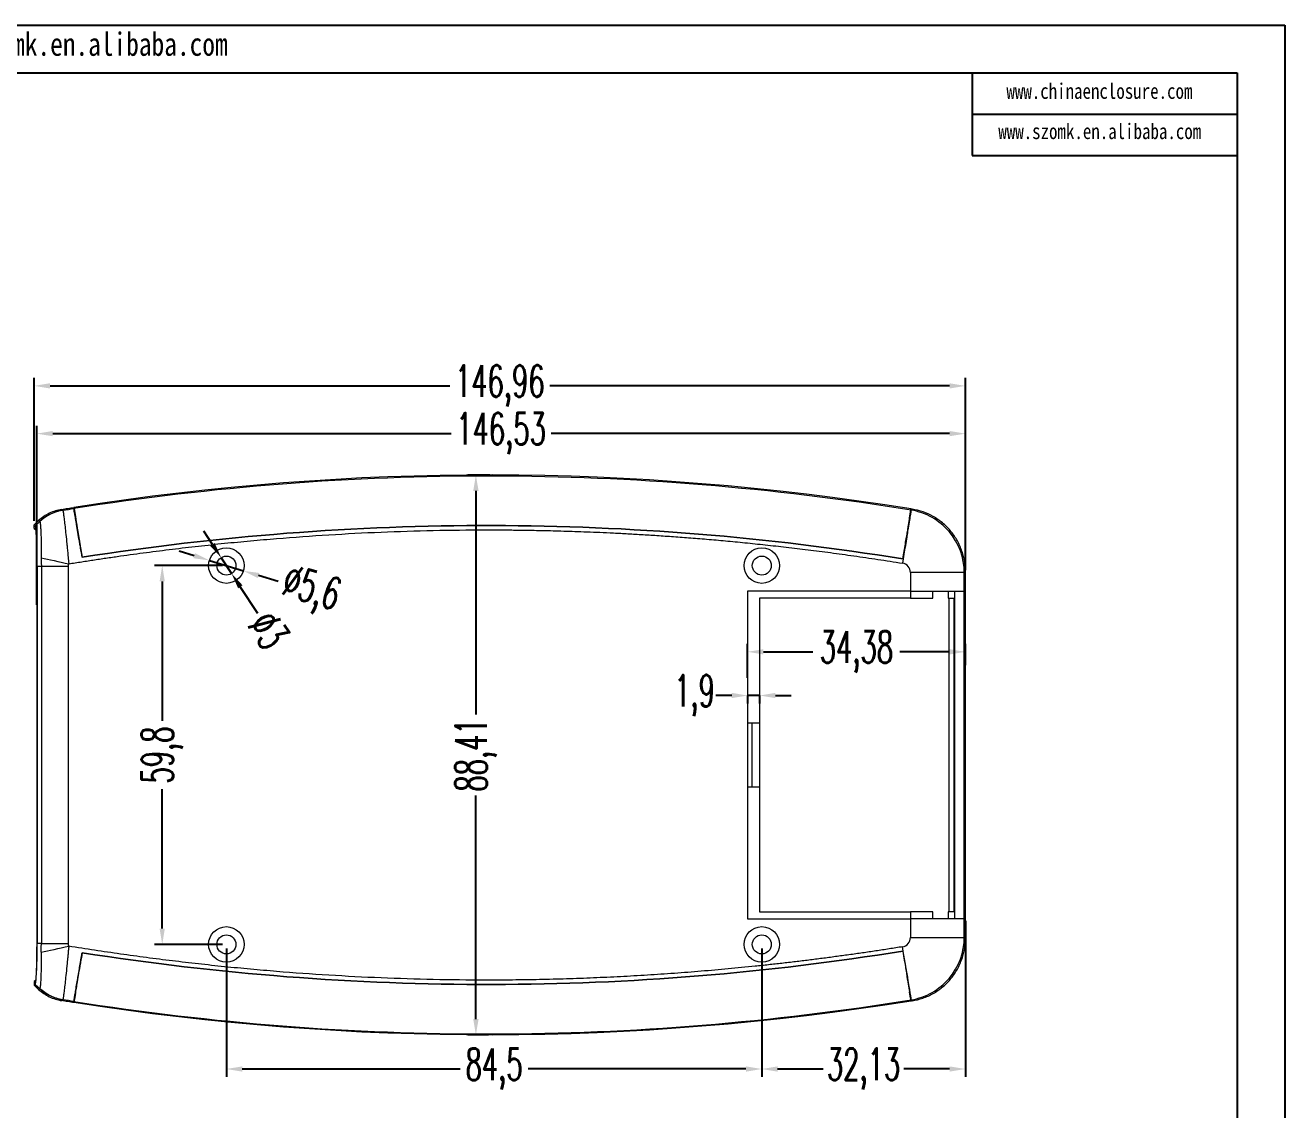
# Model space of a CAD drawing. Header units: inches. Extents: x 1568 to 2997, y 532 to 848.
# Drawn here: x 1816.2 to 2015, y 676.5 to 847.7 of the extents above; entities that cross this region are included whole.
import ezdxf

# ---------------------------------------------------------------- set-up
doc = ezdxf.new("R2010")
doc.units = ezdxf.units.IN
doc.layers.add('文字', color=81, linetype='Continuous')
doc.styles.add('SLDTEXTSTYLE2', font='TXT', dxfattribs={"width": 0.6, "bigfont": 'bigfont'})
doc.styles.add('宋体', font='', dxfattribs={"width": 0.8, "height": 3.5})
doc.styles.get('宋体').set_extended_font_data('SimSun')
doc.dimstyles.new('5', dxfattribs={"dimtxt": 5, "dimasz": 2.5, "dimexe": 1.25, "dimexo": 0.625, "dimtad": 0, "dimzin": 12, "dimtxsty": 'SLDTEXTSTYLE2', "dimcen": 2.5, "dimclrd": 3, "dimclre": 3, "dimclrt": 256, "dimadec": 0, "dimazin": 0, "dimtfac": 1, "dimtmove": 0, "dimatfit": 3, "dimfxl": 1, "dimarcsym": 0})

# ---------------------------------------------------------------- blocks, each defined once
blk = doc.blocks.new('*D133')
at = {"color": 3, "lineweight": -2}
for p, q in [((1817.65, 769.5), (1817.65, 792.04)), ((1964.61, 761.71), (1964.61, 792.04)), ((1820.15, 790.79), (1883.26, 790.79)), ((1962.11, 790.79), (1899.01, 790.79))]:
    blk.add_line(p, q, dxfattribs=at)
at = {"color": 3}
for points in [[(1820.15, 791.21), (1820.15, 790.38), (1817.65, 790.79)], [(1962.11, 791.21), (1962.11, 790.38), (1964.61, 790.79)]]:
    blk.add_solid(points, dxfattribs=at)
at = {"layer": 'Defpoints', "color": 0}
for p in [(1964.61, 790.79), (1817.65, 768.87), (1964.61, 761.09)]:
    blk.add_point(p, dxfattribs=at)
at = {"insert": (1891.13, 790.79), "char_height": 5, "attachment_point": 5, "style": 'SLDTEXTSTYLE2'}
blk.add_mtext('146,96', dxfattribs=at)
blk = doc.blocks.new('*D134')
at = {"color": 3, "lineweight": -2}
for p, q in [((1818.08, 756.23), (1818.08, 784.5)), ((1820.58, 783.25), (1883.47, 783.25)), ((1962.11, 783.25), (1899.22, 783.25)), ((1964.61, 761.71), (1964.61, 784.5))]:
    blk.add_line(p, q, dxfattribs=at)
at = {"color": 3}
for points in [[(1820.58, 783.67), (1820.58, 782.84), (1818.08, 783.25)], [(1962.11, 783.67), (1962.11, 782.84), (1964.61, 783.25)]]:
    blk.add_solid(points, dxfattribs=at)
at = {"layer": 'Defpoints', "color": 0}
for p in [(1964.61, 783.25), (1964.61, 761.09), (1818.08, 755.6)]:
    blk.add_point(p, dxfattribs=at)
at = {"insert": (1891.34, 783.25), "char_height": 5, "attachment_point": 5, "style": 'SLDTEXTSTYLE2'}
blk.add_mtext('146,53', dxfattribs=at)
blk = doc.blocks.new('*D135')
at = {"color": 3, "lineweight": -2}
for p, q in [((1930.23, 744.68), (1930.23, 750.06)), ((1964.61, 746.7), (1964.61, 750.06)), ((1932.73, 748.81), (1940.54, 748.81)), ((1962.11, 748.81), (1954.29, 748.81))]:
    blk.add_line(p, q, dxfattribs=at)
at = {"color": 3}
for points in [[(1932.73, 749.22), (1932.73, 748.39), (1930.23, 748.81)], [(1962.11, 749.22), (1962.11, 748.39), (1964.61, 748.81)]]:
    blk.add_solid(points, dxfattribs=at)
at = {"layer": 'Defpoints', "color": 0}
for p in [(1964.61, 748.81), (1964.61, 746.08), (1930.23, 744.06)]:
    blk.add_point(p, dxfattribs=at)
at = {"insert": (1947.42, 748.81), "char_height": 5, "attachment_point": 5, "style": 'SLDTEXTSTYLE2'}
blk.add_mtext('34,38', dxfattribs=at)
blk = doc.blocks.new('*D136')
at = {"color": 3, "lineweight": -2}
for p, q in [((1927.73, 741.91), (1925.23, 741.91)), ((1932.13, 741.91), (1930.23, 741.91)), ((1930.23, 741.89), (1930.23, 740.66)), ((1932.13, 741.89), (1932.13, 740.66)), ((1934.63, 741.91), (1937.13, 741.91))]:
    blk.add_line(p, q, dxfattribs=at)
at = {"color": 3}
for points in [[(1927.73, 742.33), (1927.73, 741.5), (1930.23, 741.91)], [(1934.63, 742.33), (1934.63, 741.5), (1932.13, 741.91)]]:
    blk.add_solid(points, dxfattribs=at)
at = {"layer": 'Defpoints', "color": 0}
for p in [(1930.23, 742.52), (1930.23, 741.91), (1932.13, 742.52)]:
    blk.add_point(p, dxfattribs=at)
at = {"insert": (1921.86, 741.91), "char_height": 5, "attachment_point": 5, "style": 'SLDTEXTSTYLE2'}
blk.add_mtext('1,9', dxfattribs=at)
blk = doc.blocks.new('*D138')
at = {"color": 3, "lineweight": -2}
for p, q in [((1889.57, 776.72), (1886.11, 776.72)), ((1887.36, 774.22), (1887.36, 738.89)), ((1887.36, 690.82), (1887.36, 726.14)), ((1889.37, 688.32), (1886.11, 688.32))]:
    blk.add_line(p, q, dxfattribs=at)
at = {"color": 3}
for points in [[(1886.94, 774.22), (1887.78, 774.22), (1887.36, 776.72)], [(1886.94, 690.82), (1887.78, 690.82), (1887.36, 688.32)]]:
    blk.add_solid(points, dxfattribs=at)
at = {"layer": 'Defpoints', "color": 0}
for p in [(1887.36, 776.72), (1890.2, 776.72), (1889.99, 688.32)]:
    blk.add_point(p, dxfattribs=at)
at = {"insert": (1887.36, 732.52), "char_height": 5, "attachment_point": 5, "rotation": 90, "style": 'SLDTEXTSTYLE2'}
blk.add_mtext('88,41', dxfattribs=at)
blk = doc.blocks.new('*D139')
at = {"color": 3, "lineweight": -2}
for p, q in [((1964.61, 706.35), (1964.61, 681.7)), ((1932.48, 701.99), (1932.48, 681.7)), ((1934.98, 682.95), (1942.17, 682.95)), ((1962.11, 682.95), (1954.92, 682.95))]:
    blk.add_line(p, q, dxfattribs=at)
at = {"color": 3}
for points in [[(1934.98, 683.36), (1934.98, 682.53), (1932.48, 682.95)], [(1962.11, 683.36), (1962.11, 682.53), (1964.61, 682.95)]]:
    blk.add_solid(points, dxfattribs=at)
at = {"layer": 'Defpoints', "color": 0}
for p in [(1964.61, 706.97), (1932.48, 702.62), (1932.48, 682.95)]:
    blk.add_point(p, dxfattribs=at)
at = {"insert": (1948.54, 682.95), "char_height": 5, "attachment_point": 5, "style": 'SLDTEXTSTYLE2'}
blk.add_mtext('32,13', dxfattribs=at)
blk = doc.blocks.new('*D140')
at = {"color": 3, "lineweight": -2}
for p, q in [((1847.98, 701.99), (1847.98, 681.7)), ((1932.48, 701.99), (1932.48, 681.7)), ((1850.48, 682.95), (1884.86, 682.95)), ((1929.98, 682.95), (1895.61, 682.95))]:
    blk.add_line(p, q, dxfattribs=at)
at = {"color": 3}
for points in [[(1850.48, 683.36), (1850.48, 682.53), (1847.98, 682.95)], [(1929.98, 683.36), (1929.98, 682.53), (1932.48, 682.95)]]:
    blk.add_solid(points, dxfattribs=at)
at = {"layer": 'Defpoints', "color": 0}
for p in [(1847.98, 702.62), (1932.48, 702.62), (1932.48, 682.95)]:
    blk.add_point(p, dxfattribs=at)
at = {"insert": (1890.23, 682.95), "char_height": 5, "attachment_point": 5, "style": 'SLDTEXTSTYLE2'}
blk.add_mtext('84,5', dxfattribs=at)
blk = doc.blocks.new('*D141')
at = {"color": 3, "lineweight": -2}
for p, q in [((1847.36, 762.42), (1836.61, 762.42)), ((1837.86, 759.92), (1837.86, 737.89)), ((1837.86, 705.12), (1837.86, 727.14)), ((1847.36, 702.62), (1836.61, 702.62))]:
    blk.add_line(p, q, dxfattribs=at)
at = {"color": 3}
for points in [[(1837.44, 759.92), (1838.27, 759.92), (1837.86, 762.42)], [(1837.44, 705.12), (1838.27, 705.12), (1837.86, 702.62)]]:
    blk.add_solid(points, dxfattribs=at)
at = {"layer": 'Defpoints', "color": 0}
for p in [(1837.86, 762.42), (1847.98, 762.42), (1847.98, 702.62)]:
    blk.add_point(p, dxfattribs=at)
at = {"insert": (1837.86, 732.52), "char_height": 5, "attachment_point": 5, "rotation": 90, "style": 'SLDTEXTSTYLE2'}
blk.add_mtext('59,8', dxfattribs=at)
blk = doc.blocks.new('*D142')
at = {"color": 3, "lineweight": -2}
for p, q in [((1842.92, 763.98), (1840.53, 764.72)), ((1845.3, 763.24), (1850.66, 761.59)), ((1856.14, 759.9), (1853.04, 760.86))]:
    blk.add_line(p, q, dxfattribs=at)
at = {"color": 3}
for points in [[(1843.04, 764.38), (1842.79, 763.58), (1845.3, 763.24)], [(1853.17, 761.26), (1852.92, 760.46), (1850.66, 761.59)]]:
    blk.add_solid(points, dxfattribs=at)
at = {"layer": 'Defpoints', "color": 0}
for p in [(1845.3, 763.24), (1850.66, 761.59)]:
    blk.add_point(p, dxfattribs=at)
at = {"insert": (1861.28, 758.32), "char_height": 5, "attachment_point": 5, "rotation": 342.864, "style": 'SLDTEXTSTYLE2'}
blk.add_mtext('∅5,6', dxfattribs=at)
blk = doc.blocks.new('*D143')
at = {"color": 3, "lineweight": -2}
for p, q in [((1845.78, 765.76), (1844.41, 767.85)), ((1847.16, 763.67), (1848.8, 761.17)), ((1852.97, 754.84), (1850.18, 759.08))]:
    blk.add_line(p, q, dxfattribs=at)
at = {"color": 3}
for points in [[(1846.13, 765.99), (1845.43, 765.53), (1847.16, 763.67)], [(1850.53, 759.31), (1849.83, 758.85), (1848.8, 761.17)]]:
    blk.add_solid(points, dxfattribs=at)
at = {"layer": 'Defpoints', "color": 0}
for p in [(1847.16, 763.67), (1848.8, 761.17)]:
    blk.add_point(p, dxfattribs=at)
at = {"insert": (1854.68, 752.23), "char_height": 5, "attachment_point": 5, "rotation": 303.3329, "style": 'SLDTEXTSTYLE2'}
blk.add_mtext('∅3', dxfattribs=at)

msp = doc.modelspace()

# ---------------------------------------------------------------- linework, layer by layer
for p, q in [((1568.157, 847.734), (2015.02, 847.734)), ((2015.02, 847.734), (2015.02, 531.77)), ((1579.72, 840.211), (2007.497, 840.211)), ((1965.703, 840.211), (1965.703, 827.15)), ((2007.497, 840.211), (2007.497, 539.293)), ((1965.703, 833.681), (2007.497, 833.681)), ((1965.703, 827.15), (2007.497, 827.15))]:
    msp.add_line(p, q)
at = {"color": 7, "linetype": 'Continuous', "lineweight": 15}
for p, q in [((1823.93, 771.604), (1824.013, 771.133)), ((1823.93, 771.428), (1823.93, 771.604)), ((1955.947, 770.885), (1956.025, 771.326)), ((1956.03, 771.356), (1956.03, 771.18)), ((1956.03, 771.356), (1956.03, 771.18)), ((1956.208, 771.327), (1956.031, 771.18)), ((1817.652, 768.872), (1818.349, 769.518)), ((1818.523, 769.371), (1817.826, 768.724)), ((1818.349, 769.518), (1818.523, 769.371)), ((1821.991, 771.295), (1822.163, 771.151)), ((1822.163, 771.151), (1822.168, 771.148)), ((1824.013, 771.133), (1824.017, 771.134)), ((1824.017, 771.134), (1824.191, 770.147)), ((1824.191, 770.147), (1824.191, 769.952)), ((1955.769, 769.899), (1955.943, 770.885)), ((1955.769, 769.704), (1955.769, 769.899)), ((1955.943, 770.885), (1955.947, 770.885)), ((1817.652, 768.282), (1817.652, 768.872)), ((1817.652, 768.282), (1817.805, 768.251)), ((1817.68, 768.254), (1817.652, 768.282)), ((1817.671, 768.246), (1817.68, 768.254)), ((1817.869, 768.048), (1817.671, 768.246)), ((1818.076, 761.985), (1818.076, 703.054)), ((1818.093, 762.297), (1818.093, 702.742)), ((1818.79, 762.297), (1818.093, 762.297)), ((1818.79, 762.297), (1818.79, 702.742)), ((1823.069, 702.742), (1823.069, 762.297)), ((1964.608, 761.464), (1964.435, 761.316)), ((1964.608, 703.575), (1964.608, 761.464)), ((1955.943, 761.316), (1955.943, 758.37)), ((1964.435, 761.316), (1955.943, 761.316)), ((1964.435, 703.723), (1964.435, 761.316)), ((1955.943, 758.37), (1930.23, 758.37)), ((1930.23, 758.37), (1930.23, 706.67)), ((1955.943, 758.37), (1964.428, 758.37)), ((1955.943, 758.37), (1955.943, 757.27)), ((1959.483, 757.27), (1959.483, 758.37)), ((1961.888, 758.37), (1961.888, 757.27)), ((1962.925, 706.67), (1962.925, 758.37)), ((1964.428, 758.37), (1964.428, 706.67)), ((1932.13, 757.27), (1932.13, 737.52)), ((1955.943, 757.27), (1932.13, 757.27)), ((1955.943, 757.27), (1959.483, 757.27)), ((1961.888, 757.27), (1962.78, 757.27)), ((1961.983, 757.27), (1961.983, 707.77)), ((1962.78, 757.27), (1962.78, 707.77)), ((1932.13, 737.52), (1930.23, 737.52)), ((1930.955, 727.52), (1930.955, 737.52)), ((1932.13, 737.52), (1932.13, 727.52)), ((1930.23, 727.52), (1932.13, 727.52)), ((1932.13, 727.52), (1932.13, 707.77)), ((1932.13, 707.77), (1955.943, 707.77)), ((1955.943, 707.77), (1955.943, 706.67)), ((1959.483, 707.77), (1955.943, 707.77)), ((1959.483, 706.67), (1959.483, 707.77)), ((1962.78, 707.77), (1961.888, 707.77)), ((1961.888, 707.77), (1961.888, 706.67)), ((1930.23, 706.67), (1955.943, 706.67)), ((1955.943, 706.67), (1955.943, 703.723)), ((1964.428, 706.67), (1955.943, 706.67)), ((1955.943, 703.723), (1964.435, 703.723)), ((1964.435, 703.723), (1964.608, 703.575)), ((1818.79, 702.742), (1818.093, 702.742)), ((1817.805, 696.788), (1817.652, 696.757)), ((1817.652, 696.757), (1817.68, 696.785)), ((1817.652, 696.757), (1817.652, 696.167)), ((1818.349, 695.521), (1817.652, 696.167)), ((1817.671, 696.793), (1817.872, 696.995)), ((1817.68, 696.785), (1817.671, 696.793)), ((1817.826, 696.315), (1818.523, 695.668)), ((1818.523, 695.668), (1818.349, 695.521)), ((1821.991, 693.744), (1822.163, 693.888)), ((1824.013, 693.906), (1824.017, 693.905)), ((1824.191, 694.892), (1824.017, 693.905)), ((1824.191, 694.892), (1824.191, 695.087)), ((1955.769, 695.335), (1955.769, 695.14)), ((1955.943, 694.154), (1955.769, 695.14)), ((1955.943, 694.154), (1955.947, 694.154)), ((1955.947, 694.154), (1956.025, 693.713)), ((1956.03, 693.683), (1956.03, 693.859)), ((1956.03, 693.683), (1956.03, 693.859)), ((1956.031, 693.859), (1956.208, 693.712)), ((1823.93, 693.611), (1823.93, 693.435))]:
    msp.add_line(p, q, dxfattribs=at)
at = {"color": 7, "linetype": 'Continuous', "lineweight": 15, "flags": 128}
for points in [[(1817.826, 768.724), (1817.76, 768.781), (1817.706, 768.826), (1817.652, 768.872)], [(1955.536, 768.1), (1955.443, 767.525), (1955.345, 766.916), (1955.242, 766.276), (1955.135, 765.611), (1955.025, 764.926), (1954.912, 764.224), (1954.798, 763.513), (1954.682, 762.796)], [(1818.755, 763.669), (1819.225, 763.564), (1819.724, 763.453), (1820.248, 763.336), (1820.794, 763.214), (1821.356, 763.088), (1821.932, 762.96), (1822.516, 762.829), (1823.105, 762.698)], [(1818.755, 701.37), (1819.225, 701.475), (1819.724, 701.586), (1820.248, 701.703), (1820.794, 701.825), (1821.356, 701.951), (1821.932, 702.079), (1822.516, 702.21), (1823.105, 702.341)], [(1955.536, 696.939), (1955.443, 697.514), (1955.345, 698.123), (1955.242, 698.763), (1955.135, 699.428), (1955.025, 700.113), (1954.912, 700.815), (1954.798, 701.526), (1954.682, 702.243)], [(1817.652, 696.167), (1817.719, 696.224), (1817.772, 696.269), (1817.826, 696.315)]]:
    msp.add_lwpolyline(points, dxfattribs=at)
at = {"color": 7, "linetype": 'Continuous', "lineweight": 15}
for centre, radius in [((1847.98, 762.42), 2.8), ((1847.98, 762.42), 1.5), ((1932.48, 762.42), 2.8), ((1932.48, 762.42), 1.5), ((1847.98, 702.62), 2.8), ((1847.98, 702.62), 1.5), ((1932.48, 702.62), 2.8), ((1932.48, 702.62), 1.5)]:
    msp.add_circle(centre, radius, dxfattribs=at)
for centre, start, end in [((1823.306, 764.257), 99.37868, 133.10487), ((1823.306, 700.782), 226.89513, 260.62132)]:
    msp.add_arc(centre, 6.985, start, end, dxfattribs=at)
for points in [[(1956.03, 771.356), (1912.024, 778.43), (1867.99, 778.513), (1823.93, 771.604)], [(1822.168, 771.148), (1822.755, 771.243), (1823.342, 771.336), (1823.93, 771.428)], [(1956.03, 771.356), (1956.089, 771.346), (1956.149, 771.337), (1956.208, 771.327)], [(1818.533, 769.356), (1818.53, 769.362), (1818.525, 769.368), (1818.523, 769.371)], [(1818.523, 695.668), (1818.525, 695.671), (1818.53, 695.677), (1818.533, 695.683)], [(1822.163, 693.888), (1822.164, 693.889), (1822.165, 693.89), (1822.168, 693.891)], [(1823.93, 693.611), (1823.342, 693.703), (1822.755, 693.796), (1822.168, 693.891)], [(1956.03, 693.683), (1912.024, 686.609), (1867.99, 686.526), (1823.93, 693.435)], [(1956.208, 693.712), (1956.149, 693.702), (1956.089, 693.693), (1956.03, 693.683)]]:
    msp.add_open_spline(points, degree=3, dxfattribs=at)
for points, knots in [([(1956.03, 771.18), (1934.178, 774.694), (1912.06, 776.51), (1867.889, 776.591), (1845.728, 774.847), (1823.93, 771.428)], [0, 0, 0, 0, 0.5, 0.5, 1, 1, 1, 1]), ([(1821.991, 771.295), (1822.315, 771.347), (1822.961, 771.451), (1823.607, 771.553), (1823.93, 771.604)], [0, 0, 0, 0, 0.5000925, 1, 1, 1, 1]), ([(1825.224, 763.731), (1825.135, 764.239), (1825.048, 764.735), (1824.922, 765.462), (1824.88, 765.702), (1824.798, 766.175), (1824.757, 766.411), (1824.638, 767.098), (1824.564, 767.531), (1824.46, 768.144), (1824.426, 768.342), (1824.361, 768.725), (1824.33, 768.91), (1824.241, 769.437), (1824.189, 769.752), (1824.097, 770.31), (1824.057, 770.554), (1823.994, 770.953), (1823.971, 771.109), (1823.938, 771.336), (1823.93, 771.406), (1823.93, 771.428)], [0, 0, 0, 0, 0.125, 0.125, 0.1875, 0.1875, 0.25, 0.25, 0.375, 0.375, 0.4375, 0.4375, 0.5, 0.5, 0.625, 0.625, 0.75, 0.75, 0.875, 0.875, 1, 1, 1, 1]), ([(1964.608, 761.464), (1964.608, 762.057), (1964.556, 762.64), (1964.403, 763.504), (1964.339, 763.789), (1964.186, 764.356), (1964.096, 764.638), (1963.79, 765.47), (1963.539, 766), (1963.097, 766.757), (1962.938, 767.003), (1962.598, 767.483), (1962.416, 767.717), (1961.842, 768.391), (1961.425, 768.801), (1960.748, 769.359), (1960.514, 769.535), (1960.028, 769.869), (1959.776, 770.026), (1959.006, 770.459), (1958.473, 770.699), (1957.368, 771.086), (1956.793, 771.233), (1956.208, 771.327)], [0, 0, 0, 0, 0.125, 0.125, 0.1875, 0.1875, 0.25, 0.25, 0.375, 0.375, 0.4375, 0.4375, 0.5, 0.5, 0.625, 0.625, 0.6875, 0.6875, 0.75, 0.75, 0.875, 0.875, 1, 1, 1, 1]), ([(1821.991, 771.295), (1821.312, 771.186), (1820.662, 770.98), (1819.425, 770.378), (1818.854, 769.987), (1818.349, 769.518)], [0, 0, 0, 0, 0.5, 0.5, 1, 1, 1, 1]), ([(1822.163, 771.151), (1822.075, 771.136), (1821.898, 771.105), (1821.635, 771.046), (1821.373, 770.977), (1821.112, 770.897), (1820.853, 770.807), (1820.598, 770.706), (1820.345, 770.596), (1820.097, 770.475), (1819.854, 770.344), (1819.616, 770.204), (1819.383, 770.054), (1819.157, 769.896), (1818.938, 769.729), (1818.726, 769.555), (1818.591, 769.432), (1818.523, 769.371)], [0, 0, 0, 0, 0.0652378, 0.1308919, 0.196917, 0.263266, 0.3298903, 0.3967403, 0.463765, 0.5309128, 0.5981316, 0.6653688, 0.7325719, 0.7996882, 0.8666658, 0.9334533, 1, 1, 1, 1]), ([(1818.533, 769.356), (1818.537, 769.35), (1818.545, 769.336), (1818.556, 769.303), (1818.568, 769.262), (1818.579, 769.211), (1818.59, 769.15), (1818.6, 769.081), (1818.611, 769.003), (1818.621, 768.915), (1818.631, 768.82), (1818.64, 768.716), (1818.65, 768.603), (1818.658, 768.482), (1818.667, 768.354), (1818.675, 768.217), (1818.683, 768.073), (1818.691, 767.922), (1818.698, 767.763), (1818.713, 767.401), (1818.731, 766.78), (1818.743, 766.015), (1818.749, 765.407), (1818.752, 764.987), (1818.754, 764.556), (1818.755, 764.117), (1818.755, 763.818), (1818.755, 763.669)], [0, 0, 0, 0, 0.0279778, 0.0559203, 0.083833, 0.1117204, 0.1395859, 0.1674318, 0.1952595, 0.2230698, 0.2508629, 0.2786387, 0.3063968, 0.3341367, 0.3618579, 0.3895603, 0.417244, 0.4449098, 0.4725591, 0.5001941, 0.6254817, 0.7496036, 0.7996944, 0.8497484, 0.8997974, 0.9498713, 1, 1, 1, 1]), ([(1822.168, 771.148), (1822.17, 771.143), (1822.174, 771.133), (1822.182, 771.106), (1822.191, 771.068), (1822.2, 771.021), (1822.211, 770.963), (1822.223, 770.894), (1822.235, 770.816), (1822.249, 770.728), (1822.263, 770.631), (1822.278, 770.524), (1822.317, 770.235), (1822.391, 769.65), (1822.513, 768.606), (1822.651, 767.335), (1822.762, 766.269), (1822.838, 765.511), (1822.875, 765.133), (1822.916, 764.715), (1822.96, 764.258), (1823.006, 763.766), (1823.056, 763.242), (1823.088, 762.882), (1823.105, 762.698)], [0, 0, 0, 0, 0.0226041, 0.045295, 0.0680566, 0.0908725, 0.1137259, 0.1365999, 0.1594776, 0.1823416, 0.2051748, 0.2279602, 0.2506807, 0.3741209, 0.5000322, 0.6200326, 0.7493499, 0.7772717, 0.8080839, 0.8416567, 0.8778335, 0.9164297, 0.9572321, 1, 1, 1, 1]), ([(1823.947, 771.284), (1823.948, 771.273), (1823.955, 771.206), (1824.009, 770.858), (1824.109, 770.235), (1824.248, 769.392), (1824.421, 768.371), (1824.621, 767.201), (1824.843, 765.912), (1825.048, 764.737), (1825.177, 764.001), (1825.224, 763.731)], [0, 0, 0, 0, 0.0270802, 0.155498, 0.2839157, 0.4123337, 0.5407515, 0.6691692, 0.7976027, 0.9260365, 1, 1, 1, 1]), ([(1824.191, 769.952), (1824.191, 769.934), (1824.197, 769.879), (1824.223, 769.698), (1824.242, 769.571), (1824.293, 769.248), (1824.324, 769.055), (1824.38, 768.719), (1824.399, 768.599), (1824.442, 768.344), (1824.465, 768.208), (1824.536, 767.783), (1824.588, 767.476), (1824.672, 766.982), (1824.701, 766.811), (1824.762, 766.458), (1824.793, 766.276), (1824.889, 765.723), (1824.955, 765.341), (1825.092, 764.554), (1825.163, 764.145), (1825.236, 763.733)], [0, 0, 0, 0, 0.125, 0.125, 0.25, 0.25, 0.375, 0.375, 0.4375, 0.4375, 0.5, 0.5, 0.625, 0.625, 0.6875, 0.6875, 0.75, 0.75, 0.875, 0.875, 1, 1, 1, 1]), ([(1954.725, 763.485), (1954.797, 763.897), (1954.867, 764.299), (1955.004, 765.085), (1955.071, 765.471), (1955.199, 766.213), (1955.259, 766.563), (1955.343, 767.057), (1955.37, 767.217), (1955.423, 767.525), (1955.448, 767.675), (1955.519, 768.1), (1955.562, 768.354), (1955.617, 768.691), (1955.634, 768.796), (1955.665, 768.99), (1955.68, 769.08), (1955.718, 769.321), (1955.737, 769.447), (1955.763, 769.629), (1955.769, 769.686), (1955.769, 769.704)], [0, 0, 0, 0, 0.125, 0.125, 0.25, 0.25, 0.375, 0.375, 0.4375, 0.4375, 0.5, 0.5, 0.625, 0.625, 0.6875, 0.6875, 0.75, 0.75, 0.875, 0.875, 1, 1, 1, 1]), ([(1956.03, 771.18), (1956.03, 771.153), (1956.019, 771.065), (1955.987, 770.843), (1955.973, 770.755), (1955.941, 770.547), (1955.922, 770.427), (1955.859, 770.031), (1955.807, 769.716), (1955.715, 769.164), (1955.682, 768.966), (1955.612, 768.549), (1955.575, 768.33), (1955.536, 768.1)], [0, 0, 0, 0, 0.25, 0.25, 0.375, 0.375, 0.5, 0.5, 0.75, 0.75, 0.875, 0.875, 1, 1, 1, 1]), ([(1955.536, 768.1), (1955.614, 768.56), (1955.683, 768.972), (1955.775, 769.522), (1955.803, 769.694), (1955.856, 770.014), (1955.879, 770.161), (1955.943, 770.557), (1955.975, 770.764), (1956.008, 770.989), (1956.016, 771.049), (1956.027, 771.138), (1956.03, 771.167), (1956.03, 771.18)], [0, 0, 0, 0, 0.25, 0.25, 0.375, 0.375, 0.5, 0.5, 0.75, 0.75, 0.875, 0.875, 1, 1, 1, 1]), ([(1964.435, 761.316), (1964.432, 763.672), (1963.576, 765.994), (1960.514, 769.588), (1958.37, 770.8), (1956.031, 771.18)], [0, 0, 0, 0, 0.5, 0.5, 1, 1, 1, 1]), ([(1817.805, 768.251), (1817.841, 768.244), (1817.876, 768.076), (1817.942, 767.441), (1817.972, 766.976), (1818.022, 765.817), (1818.042, 765.125), (1818.069, 763.616), (1818.076, 762.801), (1818.076, 761.985)], [0, 0, 0, 0, 0.25, 0.25, 0.5, 0.5, 0.75, 0.75, 1, 1, 1, 1]), ([(1818.093, 762.297), (1818.093, 762.71), (1818.091, 763.116), (1818.085, 763.914), (1818.08, 764.31), (1818.067, 765.074), (1818.059, 765.436), (1818.04, 766.122), (1818.029, 766.451), (1818.004, 767.044), (1817.991, 767.311), (1817.962, 767.787), (1817.946, 767.995), (1817.914, 768.331), (1817.897, 768.464), (1817.862, 768.653), (1817.844, 768.709), (1817.826, 768.724)], [0, 0, 0, 0, 0.125, 0.125, 0.25, 0.25, 0.375, 0.375, 0.5, 0.5, 0.625, 0.625, 0.75, 0.75, 0.875, 0.875, 1, 1, 1, 1]), ([(1823.105, 762.698), (1823.784, 762.807), (1825.143, 763.025), (1827.183, 763.34), (1829.224, 763.645), (1831.268, 763.94), (1833.313, 764.226), (1835.36, 764.501), (1837.409, 764.766), (1839.46, 765.021), (1841.511, 765.266), (1843.565, 765.501), (1845.619, 765.725), (1847.675, 765.94), (1849.732, 766.144), (1851.79, 766.338), (1853.849, 766.522), (1857.965, 766.869), (1864.144, 767.313), (1872.39, 767.738), (1880.639, 767.997), (1886.16, 768.057), (1888.991, 768.059), (1889.173, 768.059), (1889.477, 768.059), (1889.902, 768.059), (1890.448, 768.057), (1891.115, 768.055), (1891.903, 768.05), (1892.812, 768.044), (1893.843, 768.033), (1894.994, 768.018), (1896.267, 767.998), (1897.661, 767.972), (1899.176, 767.938), (1900.812, 767.894), (1902.57, 767.84), (1904.448, 767.774), (1906.447, 767.695), (1908.567, 767.599), (1910.808, 767.487), (1913.169, 767.355), (1915.651, 767.201), (1918.253, 767.024), (1920.976, 766.821), (1923.818, 766.59), (1926.779, 766.328), (1929.86, 766.032), (1933.06, 765.701), (1936.378, 765.331), (1939.813, 764.919), (1943.367, 764.463), (1947.036, 763.958), (1950.823, 763.406), (1953.382, 763.001), (1954.682, 762.796)], [0, 0, 0, 0, 0.0156153, 0.0312342, 0.0468565, 0.0624818, 0.0781101, 0.0937409, 0.1093742, 0.1250095, 0.1406468, 0.1562858, 0.1719261, 0.1875677, 0.2032102, 0.2188535, 0.2344972, 0.2501412, 0.312638, 0.3751209, 0.4375761, 0.4999903, 0.5004552, 0.5018366, 0.5041346, 0.5073492, 0.5114803, 0.5165282, 0.5224929, 0.5293744, 0.537173, 0.5458886, 0.5555216, 0.5660719, 0.5775399, 0.5899256, 0.6032294, 0.6174513, 0.6325918, 0.648651, 0.6656292, 0.6835267, 0.7023437, 0.7220807, 0.742738, 0.7643158, 0.7868145, 0.8102345, 0.8345762, 0.8598398, 0.8860258, 0.9131344, 0.9411661, 0.9701212, 1, 1, 1, 1]), ([(1954.736, 763.483), (1944.035, 765.203), (1933.268, 766.511), (1911.665, 768.273), (1900.828, 768.727), (1879.152, 768.768), (1868.313, 768.355), (1846.704, 766.676), (1835.932, 765.409), (1825.224, 763.731)], [0, 0, 0, 0, 0.25, 0.25, 0.5, 0.5, 0.75, 0.75, 1, 1, 1, 1]), ([(1825.224, 763.731), (1835.932, 765.409), (1846.704, 766.676), (1868.313, 768.355), (1879.152, 768.768), (1900.828, 768.727), (1911.666, 768.273), (1933.268, 766.511), (1944.035, 765.203), (1954.736, 763.483)], [0, 0, 0, 0, 0.25, 0.25, 0.5, 0.5, 0.75, 0.75, 1, 1, 1, 1]), ([(1955.536, 768.1), (1955.424, 767.442), (1955.3, 766.721), (1955.097, 765.546), (1955.026, 765.141), (1954.883, 764.322), (1954.81, 763.906), (1954.736, 763.483)], [0, 0, 0, 0, 0.5, 0.5, 0.75, 0.75, 1, 1, 1, 1]), ([(1818.755, 763.669), (1818.754, 763.448), (1818.756, 763.221), (1818.765, 762.871), (1818.769, 762.754), (1818.776, 762.578), (1818.779, 762.52), (1818.784, 762.401), (1818.788, 762.325), (1818.79, 762.297)], [0, 0, 0, 0, 0.5, 0.5, 0.75, 0.75, 0.875, 0.875, 1, 1, 1, 1]), ([(1823.069, 762.297), (1823.069, 762.297), (1822.668, 762.296), (1821.9, 762.294), (1820.969, 762.296), (1820.326, 762.29), (1819.979, 762.285), (1819.681, 762.281), (1819.393, 762.28), (1819.071, 762.284), (1818.879, 762.293), (1818.79, 762.297)], [0, 0, 0, 0, 0.0000807, 0.2612876, 0.499571, 0.624551, 0.7102244, 0.7495486, 0.8436734, 0.9271489, 1, 1, 1, 1]), ([(1823.069, 762.297), (1823.069, 762.331), (1823.069, 762.398), (1823.075, 762.499), (1823.086, 762.599), (1823.099, 762.665), (1823.105, 762.698)], [0, 0, 0, 0, 0.24997, 0.5003324, 0.7487963, 1, 1, 1, 1]), ([(1955.943, 761.316), (1955.943, 761.67), (1955.815, 762.019), (1955.356, 762.558), (1955.034, 762.739), (1954.682, 762.796)], [0, 0, 0, 0, 0.5, 0.5, 1, 1, 1, 1]), ([(1954.682, 702.243), (1955.034, 702.3), (1955.356, 702.481), (1955.815, 703.02), (1955.943, 703.369), (1955.943, 703.723)], [0, 0, 0, 0, 0.5, 0.5, 1, 1, 1, 1]), ([(1956.031, 693.859), (1958.37, 694.239), (1960.514, 695.451), (1963.576, 699.045), (1964.432, 701.367), (1964.435, 703.723)], [0, 0, 0, 0, 0.5, 0.5, 1, 1, 1, 1]), ([(1818.076, 703.054), (1818.076, 702.238), (1818.069, 701.423), (1818.042, 699.914), (1818.022, 699.222), (1817.972, 698.063), (1817.942, 697.598), (1817.876, 696.963), (1817.841, 696.795), (1817.805, 696.788)], [0, 0, 0, 0, 0.25, 0.25, 0.5, 0.5, 0.75, 0.75, 1, 1, 1, 1]), ([(1817.826, 696.315), (1817.844, 696.33), (1817.862, 696.386), (1817.897, 696.576), (1817.914, 696.708), (1817.946, 697.044), (1817.962, 697.252), (1817.991, 697.728), (1818.004, 697.995), (1818.029, 698.588), (1818.04, 698.917), (1818.059, 699.603), (1818.067, 699.965), (1818.08, 700.729), (1818.085, 701.125), (1818.091, 701.923), (1818.093, 702.329), (1818.093, 702.742)], [0, 0, 0, 0, 0.125, 0.125, 0.25, 0.25, 0.375, 0.375, 0.5, 0.5, 0.625, 0.625, 0.75, 0.75, 0.875, 0.875, 1, 1, 1, 1]), ([(1818.755, 701.37), (1818.755, 701.446), (1818.755, 701.597), (1818.757, 701.825), (1818.763, 702.092), (1818.771, 702.328), (1818.78, 702.558), (1818.786, 702.673), (1818.79, 702.742)], [0, 0, 0, 0, 0.1673027, 0.3338903, 0.4999975, 0.7500841, 0.8500817, 1, 1, 1, 1]), ([(1818.79, 702.742), (1818.856, 702.745), (1818.994, 702.752), (1819.22, 702.757), (1819.476, 702.759), (1819.711, 702.757), (1819.979, 702.754), (1820.326, 702.749), (1820.851, 702.744), (1821.513, 702.745), (1822.27, 702.744), (1822.797, 702.742), (1823.069, 702.742), (1823.069, 702.742)], [0, 0, 0, 0, 0.05363, 0.1132336, 0.178823, 0.2504073, 0.2897034, 0.3753751, 0.5003254, 0.6565233, 0.8230552, 0.9999193, 1, 1, 1, 1]), ([(1823.105, 702.341), (1823.096, 702.241), (1823.078, 702.043), (1823.051, 701.75), (1823.024, 701.465), (1822.998, 701.188), (1822.973, 700.922), (1822.948, 700.665), (1822.925, 700.419), (1822.902, 700.184), (1822.88, 699.961), (1822.859, 699.749), (1822.84, 699.548), (1822.821, 699.36), (1822.757, 698.72), (1822.651, 697.704), (1822.513, 696.433), (1822.391, 695.389), (1822.312, 694.763), (1822.265, 694.422), (1822.239, 694.247), (1822.216, 694.105), (1822.197, 693.998), (1822.18, 693.923), (1822.172, 693.901), (1822.168, 693.891)], [0, 0, 0, 0, 0.02326, 0.0459844, 0.0681327, 0.0896667, 0.1105504, 0.1307502, 0.1502349, 0.1689755, 0.1869458, 0.2041216, 0.2204811, 0.2360048, 0.2506751, 0.3799897, 0.4999945, 0.6259031, 0.7493476, 0.7910464, 0.8329159, 0.8748508, 0.9167456, 0.9584958, 1, 1, 1, 1]), ([(1823.105, 702.341), (1823.098, 702.374), (1823.085, 702.44), (1823.071, 702.574), (1823.07, 702.674), (1823.069, 702.742)], [0, 0, 0, 0, 0.2512509, 0.4997851, 1, 1, 1, 1]), ([(1954.682, 702.243), (1953.98, 702.131), (1952.575, 701.907), (1950.465, 701.585), (1948.354, 701.273), (1946.241, 700.972), (1944.127, 700.682), (1942.012, 700.402), (1939.896, 700.133), (1937.779, 699.876), (1935.66, 699.629), (1933.54, 699.393), (1931.42, 699.168), (1929.298, 698.953), (1927.176, 698.75), (1925.053, 698.558), (1922.929, 698.376), (1920.804, 698.206), (1918.679, 698.047), (1916.553, 697.898), (1914.427, 697.761), (1912.3, 697.635), (1910.172, 697.519), (1908.045, 697.415), (1905.917, 697.322), (1903.789, 697.24), (1901.66, 697.169), (1899.532, 697.11), (1897.403, 697.061), (1895.274, 697.023), (1893.146, 696.997), (1891.017, 696.982), (1886.849, 696.974), (1880.639, 697.043), (1872.39, 697.302), (1864.144, 697.727), (1857.278, 698.219), (1851.789, 698.695), (1847.674, 699.093), (1843.564, 699.532), (1839.459, 700.012), (1835.36, 700.532), (1831.267, 701.093), (1827.182, 701.692), (1824.464, 702.125), (1823.105, 702.341)], [0, 0, 0, 0, 0.016152, 0.0323026, 0.0484519, 0.0645997, 0.080746, 0.096891, 0.1130344, 0.1291764, 0.1453168, 0.1614557, 0.1775931, 0.193729, 0.2098633, 0.225996, 0.2421272, 0.2582568, 0.2743848, 0.2905112, 0.306636, 0.3227592, 0.3388809, 0.3550009, 0.3711193, 0.3872362, 0.4033514, 0.4194651, 0.4355772, 0.4516878, 0.4677968, 0.4839043, 0.5000103, 0.5624244, 0.6248795, 0.6873624, 0.7498591, 0.7811467, 0.8124325, 0.8437144, 0.8749906, 0.9062592, 0.9375183, 0.9687659, 1, 1, 1, 1]), ([(1956.208, 693.712), (1956.793, 693.806), (1957.361, 693.951), (1958.189, 694.24), (1958.46, 694.348), (1958.995, 694.59), (1959.26, 694.723), (1960.033, 695.158), (1960.516, 695.489), (1961.193, 696.046), (1961.41, 696.242), (1961.83, 696.654), (1962.032, 696.872), (1962.606, 697.545), (1962.945, 698.023), (1963.388, 698.78), (1963.525, 699.039), (1963.776, 699.571), (1963.891, 699.846), (1964.197, 700.675), (1964.349, 701.239), (1964.555, 702.391), (1964.608, 702.982), (1964.608, 703.575)], [0, 0, 0, 0, 0.125, 0.125, 0.1875, 0.1875, 0.25, 0.25, 0.375, 0.375, 0.4375, 0.4375, 0.5, 0.5, 0.625, 0.625, 0.6875, 0.6875, 0.75, 0.75, 0.875, 0.875, 1, 1, 1, 1]), ([(1818.755, 701.37), (1818.755, 701.287), (1818.755, 701.121), (1818.755, 700.874), (1818.755, 700.629), (1818.754, 700.387), (1818.753, 700.148), (1818.752, 699.912), (1818.75, 699.68), (1818.748, 699.451), (1818.742, 698.967), (1818.73, 698.26), (1818.708, 697.498), (1818.676, 696.783), (1818.644, 696.335), (1818.613, 696.048), (1818.594, 695.911), (1818.575, 695.803), (1818.554, 695.723), (1818.54, 695.696), (1818.533, 695.683)], [0, 0, 0, 0, 0.0278583, 0.0557001, 0.08353, 0.1113527, 0.1391728, 0.1669947, 0.1948232, 0.2226633, 0.2505201, 0.3746938, 0.4999967, 0.5902292, 0.7495235, 0.799489, 0.8495101, 0.8995917, 0.949747, 1, 1, 1, 1]), ([(1825.224, 701.308), (1825.135, 700.8), (1825.048, 700.305), (1824.922, 699.577), (1824.88, 699.337), (1824.798, 698.864), (1824.757, 698.628), (1824.638, 697.941), (1824.564, 697.508), (1824.46, 696.895), (1824.426, 696.697), (1824.361, 696.314), (1824.33, 696.129), (1824.241, 695.602), (1824.189, 695.287), (1824.097, 694.729), (1824.057, 694.485), (1823.994, 694.086), (1823.971, 693.93), (1823.938, 693.703), (1823.93, 693.633), (1823.93, 693.611)], [0, 0, 0, 0, 0.125, 0.125, 0.1875, 0.1875, 0.25, 0.25, 0.375, 0.375, 0.4375, 0.4375, 0.5, 0.5, 0.625, 0.625, 0.75, 0.75, 0.875, 0.875, 1, 1, 1, 1]), ([(1823.947, 693.755), (1823.948, 693.767), (1823.955, 693.833), (1824.009, 694.181), (1824.109, 694.805), (1824.248, 695.648), (1824.421, 696.668), (1824.621, 697.838), (1824.843, 699.127), (1825.048, 700.302), (1825.177, 701.039), (1825.224, 701.308)], [0, 0, 0, 0, 0.0268541, 0.1553031, 0.2837523, 0.4122013, 0.5406503, 0.6690994, 0.7975641, 0.9260287, 1, 1, 1, 1]), ([(1824.191, 695.087), (1824.191, 695.105), (1824.197, 695.16), (1824.223, 695.341), (1824.242, 695.468), (1824.293, 695.791), (1824.324, 695.984), (1824.38, 696.32), (1824.399, 696.44), (1824.442, 696.695), (1824.465, 696.831), (1824.536, 697.256), (1824.588, 697.563), (1824.672, 698.057), (1824.701, 698.228), (1824.762, 698.581), (1824.793, 698.763), (1824.889, 699.316), (1824.955, 699.698), (1825.092, 700.485), (1825.163, 700.894), (1825.236, 701.306)], [0, 0, 0, 0, 0.125, 0.125, 0.25, 0.25, 0.375, 0.375, 0.4375, 0.4375, 0.5, 0.5, 0.625, 0.625, 0.6875, 0.6875, 0.75, 0.75, 0.875, 0.875, 1, 1, 1, 1]), ([(1825.224, 701.308), (1835.932, 699.63), (1846.704, 698.363), (1868.313, 696.684), (1879.152, 696.271), (1900.828, 696.312), (1911.666, 696.766), (1933.268, 698.528), (1944.035, 699.836), (1954.736, 701.556)], [0, 0, 0, 0, 0.25, 0.25, 0.5, 0.5, 0.75, 0.75, 1, 1, 1, 1]), ([(1954.736, 701.556), (1944.035, 699.836), (1933.268, 698.528), (1911.665, 696.766), (1900.828, 696.312), (1879.152, 696.271), (1868.313, 696.684), (1846.704, 698.363), (1835.932, 699.63), (1825.224, 701.308)], [0, 0, 0, 0, 0.25, 0.25, 0.5, 0.5, 0.75, 0.75, 1, 1, 1, 1]), ([(1954.725, 701.554), (1954.797, 701.142), (1954.867, 700.74), (1955.004, 699.954), (1955.071, 699.568), (1955.199, 698.826), (1955.259, 698.476), (1955.343, 697.982), (1955.37, 697.822), (1955.423, 697.514), (1955.448, 697.364), (1955.519, 696.939), (1955.562, 696.685), (1955.617, 696.348), (1955.634, 696.243), (1955.665, 696.049), (1955.68, 695.959), (1955.718, 695.718), (1955.737, 695.592), (1955.763, 695.41), (1955.769, 695.353), (1955.769, 695.335)], [0, 0, 0, 0, 0.125, 0.125, 0.25, 0.25, 0.375, 0.375, 0.4375, 0.4375, 0.5, 0.5, 0.625, 0.625, 0.6875, 0.6875, 0.75, 0.75, 0.875, 0.875, 1, 1, 1, 1]), ([(1954.736, 701.556), (1954.885, 700.71), (1955.027, 699.896), (1955.23, 698.721), (1955.296, 698.339), (1955.421, 697.614), (1955.48, 697.268), (1955.536, 696.939)], [0, 0, 0, 0, 0.5, 0.5, 0.75, 0.75, 1, 1, 1, 1]), ([(1955.536, 696.939), (1955.614, 696.479), (1955.683, 696.067), (1955.775, 695.517), (1955.803, 695.345), (1955.856, 695.025), (1955.879, 694.878), (1955.943, 694.482), (1955.975, 694.275), (1956.008, 694.05), (1956.016, 693.99), (1956.027, 693.901), (1956.03, 693.872), (1956.03, 693.859)], [0, 0, 0, 0, 0.25, 0.25, 0.375, 0.375, 0.5, 0.5, 0.75, 0.75, 0.875, 0.875, 1, 1, 1, 1]), ([(1956.03, 693.859), (1956.03, 693.886), (1956.019, 693.974), (1955.987, 694.196), (1955.973, 694.284), (1955.941, 694.492), (1955.922, 694.612), (1955.859, 695.008), (1955.807, 695.323), (1955.715, 695.875), (1955.682, 696.073), (1955.612, 696.49), (1955.575, 696.709), (1955.536, 696.939)], [0, 0, 0, 0, 0.25, 0.25, 0.375, 0.375, 0.5, 0.5, 0.75, 0.75, 0.875, 0.875, 1, 1, 1, 1]), ([(1818.349, 695.521), (1818.854, 695.052), (1819.416, 694.667), (1820.652, 694.063), (1821.312, 693.853), (1821.991, 693.744)], [0, 0, 0, 0, 0.5, 0.5, 1, 1, 1, 1]), ([(1822.163, 693.888), (1821.497, 693.997), (1820.832, 694.206), (1819.592, 694.812), (1819.018, 695.209), (1818.523, 695.668)], [0, 0, 0, 0, 0.5, 0.5, 1, 1, 1, 1]), ([(1823.93, 693.611), (1845.728, 690.192), (1867.889, 688.448), (1912.06, 688.529), (1934.178, 690.345), (1956.03, 693.859)], [0, 0, 0, 0, 0.5, 0.5, 1, 1, 1, 1]), ([(1823.93, 693.435), (1823.607, 693.486), (1822.961, 693.588), (1822.315, 693.692), (1821.991, 693.744)], [0, 0, 0, 0, 0.4999075, 1, 1, 1, 1])]:
    msp.add_open_spline(points, degree=3, knots=knots, dxfattribs=at)

# ---------------------------------------------------------------- texts
at = {"layer": '文字', "color": 0, "attachment_point": 1, "style": '宋体'}
for s, insert, char_height, width in [('www.szomk.en.alibaba.com', (1800.148, 846.582), 3.67789, 64.61702), ('www.chinaenclosure.com', (1971.087, 838.557), 2.45193, 43.07802), ('www.szomk.en.alibaba.com', (1969.806, 832.207), 2.45193, 43.07802)]:
    msp.add_mtext(s, dxfattribs=dict(at, insert=insert, char_height=char_height, width=width))

# ---------------------------------------------------------------- dimensions: what is measured, and where the dimension line sits
for base, p1, p2, picture, middle in [((1964.608, 790.794), (1817.652, 768.872), (1964.608, 761.089), '*D133', (1891.13, 790.794)), ((1964.608, 783.255), (1818.076, 755.603), (1964.608, 761.089), '*D134', (1891.342, 783.255)), ((1964.608, 748.806), (1930.23, 744.056), (1964.608, 746.079), '*D135', (1947.419, 748.806)), ((1930.23, 741.912), (1932.13, 742.519), (1930.23, 742.519), '*D136', (1921.855, 741.912)), ((1932.48, 682.947), (1964.608, 706.975), (1932.48, 702.62), '*D139', (1948.544, 682.947)), ((1932.48, 682.947), (1847.98, 702.62), (1932.48, 702.62), '*D140', (1890.23, 682.947))]:
    dim = msp.add_linear_dim(base=base, p1=p1, p2=p2, dimstyle='5')
    dim.commit()
    dim.dimension.update_dxf_attribs({"geometry": picture, "text_midpoint": middle})
for base, p1, p2, picture, middle in [((1887.36, 776.723), (1889.99, 688.315), (1890.198, 776.723), '*D138', (1887.36, 732.519)), ((1837.857, 762.42), (1847.98, 702.62), (1847.98, 762.42), '*D141', (1837.857, 732.52))]:
    dim = msp.add_linear_dim(base=base, p1=p1, p2=p2, angle=90, dimstyle='5')
    dim.commit()
    dim.dimension.update_dxf_attribs({"geometry": picture, "text_midpoint": middle})
for p1, p2, picture, middle in [((1847.156, 763.673), (1848.804, 761.166), '*D143', (1854.684, 752.227)), ((1845.304, 763.245), (1850.656, 761.595), '*D142', (1861.281, 758.319))]:
    dim = msp.add_diameter_dim_2p(p1=p1, p2=p2, dimstyle='5')
    dim.commit()
    dim.dimension.update_dxf_attribs({"geometry": picture, "text_midpoint": middle, "dimtype": 163})

doc.saveas('drawing.dxf')
